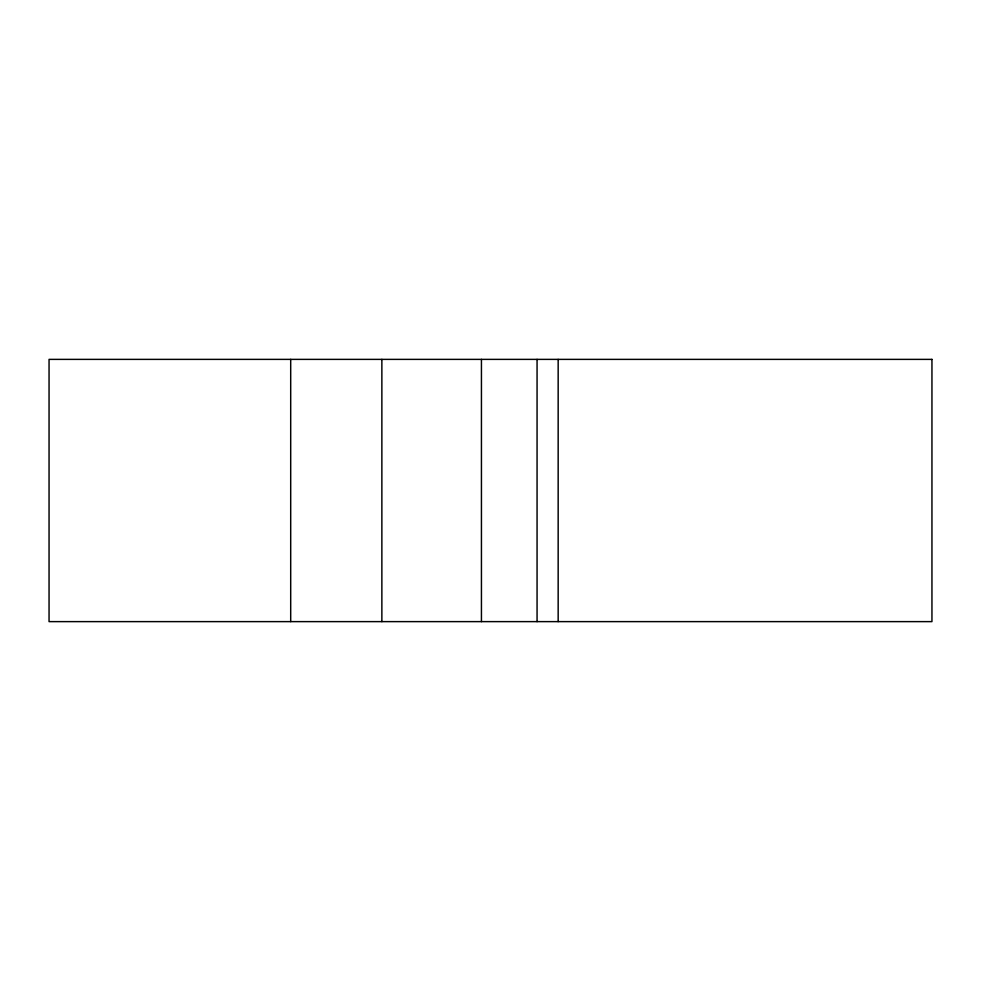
<?xml version="1.0" encoding="UTF-8"?>
<svg xmlns="http://www.w3.org/2000/svg" width="981" height="981" viewBox="0 0 981 981"><rect width="100%" height="100%" fill="white"/><g stroke="black" fill="none" stroke-linecap="round" stroke-linejoin="round"><path stroke-width="1.47" d="M558.164 359.377L558.164 621.623M537.061 359.377L537.061 621.623M481.438 359.377L481.438 621.623M381.867 359.377L381.867 621.623M290.695 359.377L290.695 621.623M931.95 359.377L49.05 359.377L49.05 621.623L931.95 621.623L931.95 359.377"/></g></svg>
